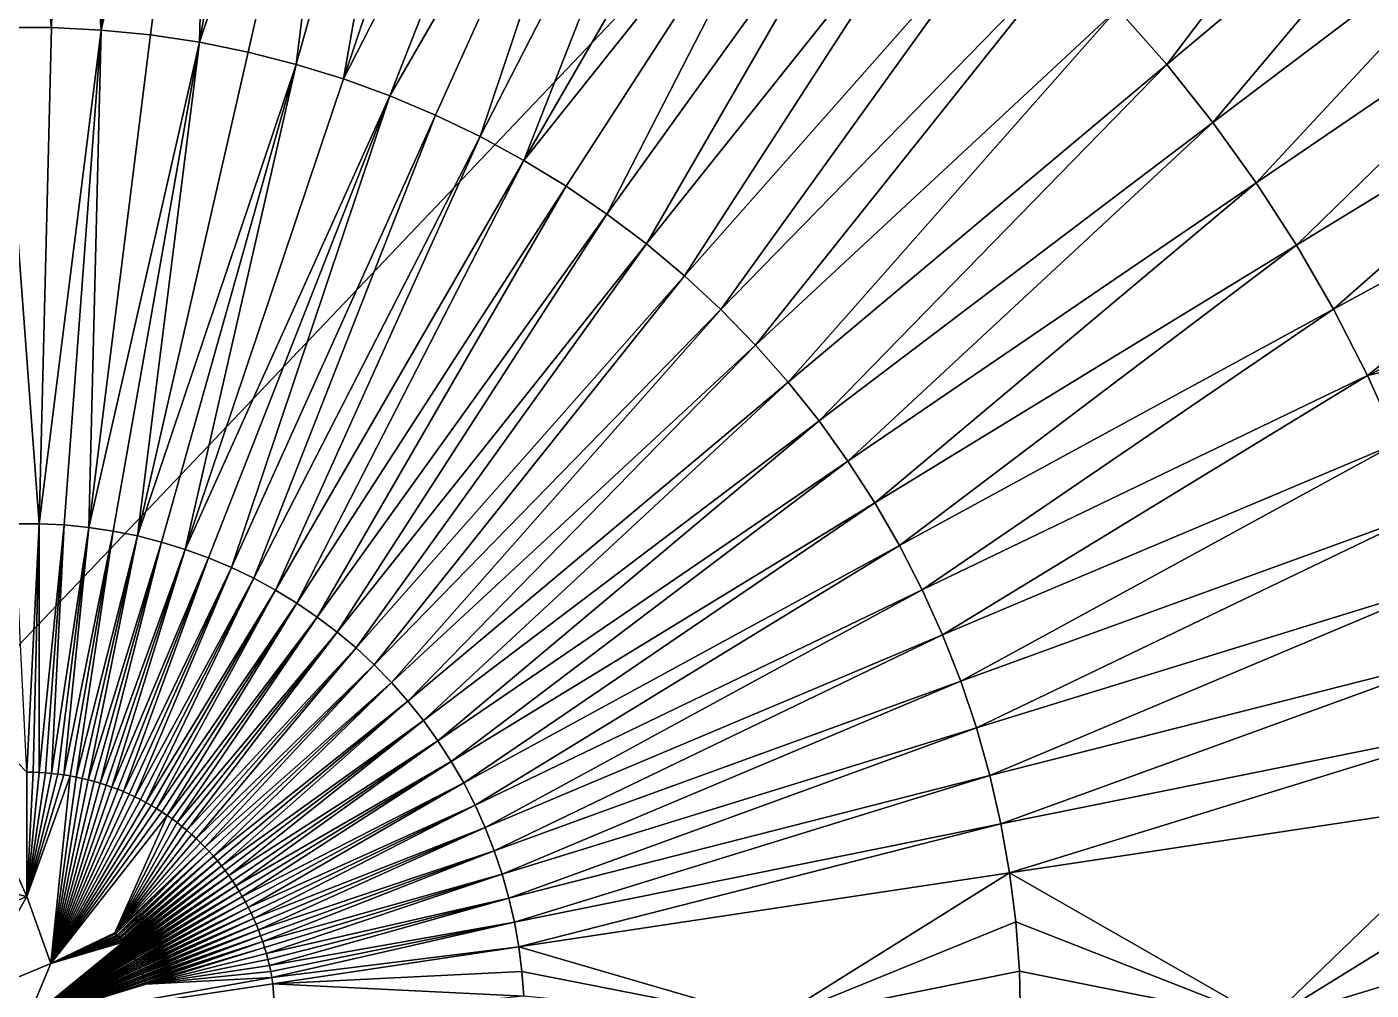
# Model space of a CAD drawing. Header units: millimetres. Extents: x -3250 to 8000, y -3250 to 3250.
# Drawn here: x 0 to 617, y 14 to 456 of the extents above; entities that cross this region are included whole.
import ezdxf

# ---------------------------------------------------------------- set-up
doc = ezdxf.new("R2010")
doc.units = ezdxf.units.MM
doc.header["$MEASUREMENT"] = 0
doc.layers.add('MESH_3D', color=2, linetype='CONTINUOUS')

msp = doc.modelspace()

# ---------------------------------------------------------------- linework, layer by layer
at = {"layer": 'MESH_3D'}
for points in [[(2150.48, 2436.79, 32500), (-3128.53, 880.23, 32500), (-2326.57, -2269.27, 32500)], [(2150.48, 2436.79, 32500), (-2326.57, -2269.27, 32500), (3105.61, 957.95, 32500)], [(3105.61, 957.95, 32500), (-2326.57, -2269.27, 32500), (-1962.36, -2590.68, 32500)], [(3105.61, 957.95, 32500), (-1962.36, -2590.68, 32500), (-1625, -2814.58, 32500)], [(3105.61, 957.95, 32500), (-1625, -2814.58, 32500), (-723.19, -3168.52, 32500)], [(3105.61, 957.95, 32500), (-723.19, -3168.52, 32500), (1410.12, -2928.15, 32500)], [(-17.01, 682.22, -1202.53), (17.01, 682.22, -1202.53), (11.36, 455.64, -1229.05)], [(-17.01, 682.22, -1202.53), (11.36, 455.64, -1229.05), (-11.36, 455.64, -1229.05)], [(17.01, 682.22, -1202.53), (34.06, 454.51, -1229.05), (11.36, 455.64, -1229.05)], [(17.01, 682.22, -1202.53), (51, 680.52, -1202.53), (34.06, 454.51, -1229.05)], [(51, 680.52, -1202.53), (84.86, 677.14, -1202.53), (34.06, 454.51, -1229.05)], [(84.86, 677.14, -1202.53), (56.67, 452.25, -1229.05), (34.06, 454.51, -1229.05)], [(84.86, 677.14, -1202.53), (79.15, 448.86, -1229.05), (56.67, 452.25, -1229.05)], [(84.86, 677.14, -1202.53), (118.5, 672.06, -1202.53), (79.15, 448.86, -1229.05)], [(118.5, 672.06, -1202.53), (151.86, 665.32, -1202.53), (79.15, 448.86, -1229.05)], [(151.86, 665.32, -1202.53), (101.42, 444.36, -1229.05), (79.15, 448.86, -1229.05)], [(151.86, 665.32, -1202.53), (123.45, 438.75, -1229.05), (101.42, 444.36, -1229.05)], [(151.86, 665.32, -1202.53), (184.83, 656.93, -1202.53), (123.45, 438.75, -1229.05)], [(184.83, 656.93, -1202.53), (145.16, 432.05, -1229.05), (123.45, 438.75, -1229.05)], [(184.83, 656.93, -1202.53), (217.35, 646.9, -1202.53), (145.16, 432.05, -1229.05)], [(217.35, 646.9, -1202.53), (249.32, 635.26, -1202.53), (145.16, 432.05, -1229.05)], [(249.32, 635.26, -1202.53), (166.52, 424.28, -1229.05), (145.16, 432.05, -1229.05)], [(249.32, 635.26, -1202.53), (280.68, 622.04, -1202.53), (166.52, 424.28, -1229.05)], [(280.68, 622.04, -1202.53), (187.46, 415.45, -1229.05), (166.52, 424.28, -1229.05)], [(280.68, 622.04, -1202.53), (207.93, 405.59, -1229.05), (187.46, 415.45, -1229.05)], [(280.68, 622.04, -1202.53), (311.33, 607.28, -1202.53), (207.93, 405.59, -1229.05)], [(311.33, 607.28, -1202.53), (227.89, 394.72, -1229.05), (207.93, 405.59, -1229.05)], [(311.33, 607.28, -1202.53), (341.22, 591, -1202.53), (227.89, 394.72, -1229.05)], [(641.4, 595.13, -1170.94), (522.77, 438.66, -1202.53), (500.26, 464.17, -1202.53)], [(641.4, 595.13, -1170.94), (670.26, 562.42, -1170.94), (522.77, 438.66, -1202.53)], [(341.22, 591, -1202.53), (370.25, 573.26, -1202.53), (227.89, 394.72, -1229.05)], [(370.25, 573.26, -1202.53), (247.29, 382.87, -1229.05), (227.89, 394.72, -1229.05)], [(370.25, 573.26, -1202.53), (266.06, 370.07, -1229.05), (247.29, 382.87, -1229.05)], [(370.25, 573.26, -1202.53), (398.37, 554.09, -1202.53), (266.06, 370.07, -1229.05)], [(670.26, 562.42, -1170.94), (543.99, 412.06, -1202.53), (522.77, 438.66, -1202.53)], [(670.26, 562.42, -1170.94), (697.47, 528.31, -1170.94), (543.99, 412.06, -1202.53)], [(398.37, 554.09, -1202.53), (284.18, 356.35, -1229.05), (266.06, 370.07, -1229.05)], [(398.37, 554.09, -1202.53), (425.49, 533.55, -1202.53), (284.18, 356.35, -1229.05)], [(425.49, 533.55, -1202.53), (301.59, 341.74, -1229.05), (284.18, 356.35, -1229.05)], [(425.49, 533.55, -1202.53), (451.56, 511.68, -1202.53), (301.59, 341.74, -1229.05)], [(697.47, 528.31, -1170.94), (563.85, 384.43, -1202.53), (543.99, 412.06, -1202.53)], [(697.47, 528.31, -1170.94), (722.93, 492.89, -1170.94), (563.85, 384.43, -1202.53)], [(451.56, 511.68, -1202.53), (318.25, 326.28, -1229.05), (301.59, 341.74, -1229.05)], [(451.56, 511.68, -1202.53), (476.5, 488.53, -1202.53), (318.25, 326.28, -1229.05)], [(476.5, 488.53, -1202.53), (334.12, 310.01, -1229.05), (318.25, 326.28, -1229.05)], [(476.5, 488.53, -1202.53), (500.26, 464.17, -1202.53), (334.12, 310.01, -1229.05)], [(722.93, 492.89, -1170.94), (582.31, 355.84, -1202.53), (563.85, 384.43, -1202.53)], [(722.93, 492.89, -1170.94), (746.6, 456.24, -1170.94), (582.31, 355.84, -1202.53)], [(500.26, 464.17, -1202.53), (349.15, 292.97, -1229.05), (334.12, 310.01, -1229.05)], [(500.26, 464.17, -1202.53), (522.77, 438.66, -1202.53), (349.15, 292.97, -1229.05)], [(746.6, 456.24, -1170.94), (599.33, 326.38, -1202.53), (582.31, 355.84, -1202.53)], [(746.6, 456.24, -1170.94), (768.42, 418.46, -1170.94), (599.33, 326.38, -1202.53)], [(-11.36, 455.64, -1229.05), (11.36, 455.64, -1229.05), (5.69, 228.06, -1244.78)], [(-11.36, 455.64, -1229.05), (5.69, 228.06, -1244.78), (-5.69, 228.06, -1244.78)], [(11.36, 455.64, -1229.05), (34.06, 454.51, -1229.05), (5.69, 228.06, -1244.78)], [(34.06, 454.51, -1229.05), (17.05, 227.5, -1244.78), (5.69, 228.06, -1244.78)], [(34.06, 454.51, -1229.05), (28.37, 226.36, -1244.78), (17.05, 227.5, -1244.78)], [(34.06, 454.51, -1229.05), (56.67, 452.25, -1229.05), (28.37, 226.36, -1244.78)], [(56.67, 452.25, -1229.05), (79.15, 448.86, -1229.05), (28.37, 226.36, -1244.78)], [(79.15, 448.86, -1229.05), (39.62, 224.67, -1244.78), (28.37, 226.36, -1244.78)], [(79.15, 448.86, -1229.05), (50.76, 222.42, -1244.78), (39.62, 224.67, -1244.78)], [(79.15, 448.86, -1229.05), (101.42, 444.36, -1229.05), (50.76, 222.42, -1244.78)], [(101.42, 444.36, -1229.05), (123.45, 438.75, -1229.05), (50.76, 222.42, -1244.78)], [(123.45, 438.75, -1229.05), (61.79, 219.61, -1244.78), (50.76, 222.42, -1244.78)], [(123.45, 438.75, -1229.05), (72.66, 216.26, -1244.78), (61.79, 219.61, -1244.78)], [(123.45, 438.75, -1229.05), (145.16, 432.05, -1229.05), (72.66, 216.26, -1244.78)], [(522.77, 438.66, -1202.53), (363.32, 275.21, -1229.05), (349.15, 292.97, -1229.05)], [(522.77, 438.66, -1202.53), (543.99, 412.06, -1202.53), (363.32, 275.21, -1229.05)], [(145.16, 432.05, -1229.05), (166.52, 424.28, -1229.05), (72.66, 216.26, -1244.78)], [(166.52, 424.28, -1229.05), (83.35, 212.37, -1244.78), (72.66, 216.26, -1244.78)], [(166.52, 424.28, -1229.05), (93.83, 207.95, -1244.78), (83.35, 212.37, -1244.78)], [(166.52, 424.28, -1229.05), (187.46, 415.45, -1229.05), (93.83, 207.95, -1244.78)], [(187.46, 415.45, -1229.05), (104.08, 203.01, -1244.78), (93.83, 207.95, -1244.78)], [(187.46, 415.45, -1229.05), (207.93, 405.59, -1229.05), (104.08, 203.01, -1244.78)], [(768.42, 418.46, -1170.94), (614.85, 296.1, -1202.53), (599.33, 326.38, -1202.53)], [(768.42, 418.46, -1170.94), (788.32, 379.63, -1170.94), (614.85, 296.1, -1202.53)], [(543.99, 412.06, -1202.53), (376.59, 256.75, -1229.05), (363.32, 275.21, -1229.05)], [(543.99, 412.06, -1202.53), (563.85, 384.43, -1202.53), (376.59, 256.75, -1229.05)], [(207.93, 405.59, -1229.05), (114.07, 197.57, -1244.78), (104.08, 203.01, -1244.78)], [(207.93, 405.59, -1229.05), (227.89, 394.72, -1229.05), (114.07, 197.57, -1244.78)], [(227.89, 394.72, -1229.05), (123.77, 191.64, -1244.78), (114.07, 197.57, -1244.78)], [(227.89, 394.72, -1229.05), (247.29, 382.87, -1229.05), (123.77, 191.64, -1244.78)], [(247.29, 382.87, -1229.05), (133.17, 185.23, -1244.78), (123.77, 191.64, -1244.78)], [(247.29, 382.87, -1229.05), (266.06, 370.07, -1229.05), (133.17, 185.23, -1244.78)], [(563.85, 384.43, -1202.53), (388.92, 237.66, -1229.05), (376.59, 256.75, -1229.05)], [(563.85, 384.43, -1202.53), (582.31, 355.84, -1202.53), (388.92, 237.66, -1229.05)], [(788.32, 379.63, -1170.94), (806.26, 339.87, -1170.94), (614.85, 296.1, -1202.53)], [(266.06, 370.07, -1229.05), (142.24, 178.36, -1244.78), (133.17, 185.23, -1244.78)], [(266.06, 370.07, -1229.05), (284.18, 356.35, -1229.05), (142.24, 178.36, -1244.78)], [(284.18, 356.35, -1229.05), (150.95, 171.05, -1244.78), (142.24, 178.36, -1244.78)], [(284.18, 356.35, -1229.05), (301.59, 341.74, -1229.05), (150.95, 171.05, -1244.78)], [(582.31, 355.84, -1202.53), (400.28, 217.98, -1229.05), (388.92, 237.66, -1229.05)], [(582.31, 355.84, -1202.53), (599.33, 326.38, -1202.53), (400.28, 217.98, -1229.05)], [(301.59, 341.74, -1229.05), (159.29, 163.31, -1244.78), (150.95, 171.05, -1244.78)], [(301.59, 341.74, -1229.05), (318.25, 326.28, -1229.05), (159.29, 163.31, -1244.78)], [(806.26, 339.87, -1170.94), (628.85, 265.08, -1202.53), (614.85, 296.1, -1202.53)], [(318.25, 326.28, -1229.05), (167.24, 155.17, -1244.78), (159.29, 163.31, -1244.78)], [(318.25, 326.28, -1229.05), (334.12, 310.01, -1229.05), (167.24, 155.17, -1244.78)], [(599.33, 326.38, -1202.53), (410.65, 197.76, -1229.05), (400.28, 217.98, -1229.05)], [(599.33, 326.38, -1202.53), (614.85, 296.1, -1202.53), (410.65, 197.76, -1229.05)], [(334.12, 310.01, -1229.05), (174.76, 146.64, -1244.78), (167.24, 155.17, -1244.78)], [(334.12, 310.01, -1229.05), (349.15, 292.97, -1229.05), (174.76, 146.64, -1244.78)], [(614.85, 296.1, -1202.53), (420, 177.04, -1229.05), (410.65, 197.76, -1229.05)], [(614.85, 296.1, -1202.53), (628.85, 265.08, -1202.53), (420, 177.04, -1229.05)], [(349.15, 292.97, -1229.05), (181.85, 137.75, -1244.78), (174.76, 146.64, -1244.78)], [(349.15, 292.97, -1229.05), (363.32, 275.21, -1229.05), (181.85, 137.75, -1244.78)], [(363.32, 275.21, -1229.05), (188.49, 128.51, -1244.78), (181.85, 137.75, -1244.78)], [(363.32, 275.21, -1229.05), (376.59, 256.75, -1229.05), (188.49, 128.51, -1244.78)], [(628.85, 265.08, -1202.53), (428.3, 155.89, -1229.05), (420, 177.04, -1229.05)], [(628.85, 265.08, -1202.53), (641.28, 233.41, -1202.53), (428.3, 155.89, -1229.05)], [(376.59, 256.75, -1229.05), (194.67, 118.96, -1244.78), (188.49, 128.51, -1244.78)], [(376.59, 256.75, -1229.05), (388.92, 237.66, -1229.05), (194.67, 118.96, -1244.78)], [(388.92, 237.66, -1229.05), (200.35, 109.11, -1244.78), (194.67, 118.96, -1244.78)], [(388.92, 237.66, -1229.05), (400.28, 217.98, -1229.05), (200.35, 109.11, -1244.78)], [(641.28, 233.41, -1202.53), (435.54, 134.35, -1229.05), (428.3, 155.89, -1229.05)], [(641.28, 233.41, -1202.53), (652.11, 201.15, -1202.53), (435.54, 134.35, -1229.05)], [(0, 114.1, -1248.7), (-5.69, 228.06, -1244.78), (5.69, 228.06, -1244.78)], [(0, 114.1, -1248.7), (5.69, 228.06, -1244.78), (2.84, 114.06, -1248.7)], [(2.84, 114.06, -1248.7), (5.69, 228.06, -1244.78), (5.69, 113.96, -1248.7)], [(5.69, 113.96, -1248.7), (5.69, 228.06, -1244.78), (17.05, 227.5, -1244.78)], [(5.69, 113.96, -1248.7), (17.05, 227.5, -1244.78), (8.53, 113.78, -1248.7)], [(8.53, 113.78, -1248.7), (17.05, 227.5, -1244.78), (11.36, 113.53, -1248.7)], [(11.36, 113.53, -1248.7), (17.05, 227.5, -1244.78), (28.37, 226.36, -1244.78)], [(11.36, 113.53, -1248.7), (28.37, 226.36, -1244.78), (14.19, 113.21, -1248.7)], [(14.19, 113.21, -1248.7), (28.37, 226.36, -1244.78), (17.01, 112.82, -1248.7)], [(17.01, 112.82, -1248.7), (28.37, 226.36, -1244.78), (39.62, 224.67, -1244.78)], [(17.01, 112.82, -1248.7), (39.62, 224.67, -1244.78), (19.81, 112.36, -1248.7)], [(19.81, 112.36, -1248.7), (39.62, 224.67, -1244.78), (22.61, 111.84, -1248.7)], [(22.61, 111.84, -1248.7), (39.62, 224.67, -1244.78), (50.76, 222.42, -1244.78)], [(22.61, 111.84, -1248.7), (50.76, 222.42, -1244.78), (25.39, 111.24, -1248.7)], [(25.39, 111.24, -1248.7), (50.76, 222.42, -1244.78), (28.15, 110.57, -1248.7)], [(28.15, 110.57, -1248.7), (50.76, 222.42, -1244.78), (61.79, 219.61, -1244.78)], [(28.15, 110.57, -1248.7), (61.79, 219.61, -1244.78), (30.9, 109.83, -1248.7)], [(30.9, 109.83, -1248.7), (61.79, 219.61, -1244.78), (33.63, 109.03, -1248.7)], [(33.63, 109.03, -1248.7), (61.79, 219.61, -1244.78), (72.66, 216.26, -1244.78)], [(33.63, 109.03, -1248.7), (72.66, 216.26, -1244.78), (36.34, 108.16, -1248.7)], [(36.34, 108.16, -1248.7), (72.66, 216.26, -1244.78), (39.02, 107.22, -1248.7)], [(39.02, 107.22, -1248.7), (72.66, 216.26, -1244.78), (83.35, 212.37, -1244.78)], [(400.28, 217.98, -1229.05), (205.54, 98.98, -1244.78), (200.35, 109.11, -1244.78)], [(400.28, 217.98, -1229.05), (410.65, 197.76, -1229.05), (205.54, 98.98, -1244.78)], [(39.02, 107.22, -1248.7), (83.35, 212.37, -1244.78), (41.68, 106.21, -1248.7)], [(41.68, 106.21, -1248.7), (83.35, 212.37, -1244.78), (44.32, 105.14, -1248.7)], [(44.32, 105.14, -1248.7), (83.35, 212.37, -1244.78), (93.83, 207.95, -1244.78)], [(44.32, 105.14, -1248.7), (93.83, 207.95, -1244.78), (46.93, 104, -1248.7)], [(46.93, 104, -1248.7), (93.83, 207.95, -1244.78), (49.51, 102.8, -1248.7)], [(49.51, 102.8, -1248.7), (93.83, 207.95, -1244.78), (104.08, 203.01, -1244.78)], [(49.51, 102.8, -1248.7), (104.08, 203.01, -1244.78), (52.05, 101.53, -1248.7)], [(52.05, 101.53, -1248.7), (104.08, 203.01, -1244.78), (54.57, 100.2, -1248.7)], [(54.57, 100.2, -1248.7), (104.08, 203.01, -1244.78), (114.07, 197.57, -1244.78)], [(54.57, 100.2, -1248.7), (114.07, 197.57, -1244.78), (57.05, 98.81, -1248.7)], [(57.05, 98.81, -1248.7), (114.07, 197.57, -1244.78), (59.49, 97.36, -1248.7)], [(59.49, 97.36, -1248.7), (114.07, 197.57, -1244.78), (123.77, 191.64, -1244.78)], [(410.65, 197.76, -1229.05), (210.22, 88.62, -1244.78), (205.54, 98.98, -1244.78)], [(410.65, 197.76, -1229.05), (420, 177.04, -1229.05), (210.22, 88.62, -1244.78)], [(652.11, 201.15, -1202.53), (441.69, 112.47, -1229.05), (435.54, 134.35, -1229.05)], [(652.11, 201.15, -1202.53), (661.33, 168.4, -1202.53), (441.69, 112.47, -1229.05)], [(59.49, 97.36, -1248.7), (123.77, 191.64, -1244.78), (61.9, 95.84, -1248.7)], [(61.9, 95.84, -1248.7), (123.77, 191.64, -1244.78), (64.27, 94.27, -1248.7)], [(64.27, 94.27, -1248.7), (123.77, 191.64, -1244.78), (133.17, 185.23, -1244.78)], [(64.27, 94.27, -1248.7), (133.17, 185.23, -1244.78), (66.6, 92.64, -1248.7)], [(66.6, 92.64, -1248.7), (133.17, 185.23, -1244.78), (68.89, 90.95, -1248.7)], [(68.89, 90.95, -1248.7), (133.17, 185.23, -1244.78), (142.24, 178.36, -1244.78)], [(68.89, 90.95, -1248.7), (142.24, 178.36, -1244.78), (71.14, 89.21, -1248.7)], [(71.14, 89.21, -1248.7), (142.24, 178.36, -1244.78), (73.34, 87.4, -1248.7)], [(73.34, 87.4, -1248.7), (142.24, 178.36, -1244.78), (150.95, 171.05, -1244.78)], [(420, 177.04, -1229.05), (214.38, 78.03, -1244.78), (210.22, 88.62, -1244.78)], [(420, 177.04, -1229.05), (428.3, 155.89, -1229.05), (214.38, 78.03, -1244.78)], [(73.34, 87.4, -1248.7), (150.95, 171.05, -1244.78), (75.5, 85.55, -1248.7)], [(75.5, 85.55, -1248.7), (150.95, 171.05, -1244.78), (77.61, 83.64, -1248.7)], [(77.61, 83.64, -1248.7), (150.95, 171.05, -1244.78), (159.29, 163.31, -1244.78)], [(661.33, 168.4, -1202.53), (446.75, 90.31, -1229.05), (441.69, 112.47, -1229.05)], [(661.33, 168.4, -1202.53), (668.9, 135.22, -1202.53), (446.75, 90.31, -1229.05)], [(0, 57.05, -1249.67), (-38.03, 65.88, -1249.42), (-48.4, 164.14, -1247.07)], [(0, 57.05, -1249.67), (-48.4, 164.14, -1247.07), (0, 114.1, -1248.7)], [(77.61, 83.64, -1248.7), (159.29, 163.31, -1244.78), (79.67, 81.68, -1248.7)], [(79.67, 81.68, -1248.7), (159.29, 163.31, -1244.78), (81.68, 79.67, -1248.7)], [(81.68, 79.67, -1248.7), (159.29, 163.31, -1244.78), (167.24, 155.17, -1244.78)], [(81.68, 79.67, -1248.7), (167.24, 155.17, -1244.78), (83.64, 77.61, -1248.7)], [(83.64, 77.61, -1248.7), (167.24, 155.17, -1244.78), (85.55, 75.5, -1248.7)], [(85.55, 75.5, -1248.7), (167.24, 155.17, -1244.78), (174.76, 146.64, -1244.78)], [(428.3, 155.89, -1229.05), (218, 67.24, -1244.78), (214.38, 78.03, -1244.78)], [(428.3, 155.89, -1229.05), (435.54, 134.35, -1229.05), (218, 67.24, -1244.78)], [(85.55, 75.5, -1248.7), (174.76, 146.64, -1244.78), (87.4, 73.34, -1248.7)], [(87.4, 73.34, -1248.7), (174.76, 146.64, -1244.78), (89.21, 71.14, -1248.7)], [(89.21, 71.14, -1248.7), (174.76, 146.64, -1244.78), (181.85, 137.75, -1244.78)], [(89.21, 71.14, -1248.7), (181.85, 137.75, -1244.78), (90.95, 68.89, -1248.7)], [(90.95, 68.89, -1248.7), (181.85, 137.75, -1244.78), (92.64, 66.6, -1248.7)], [(92.64, 66.6, -1248.7), (181.85, 137.75, -1244.78), (188.49, 128.51, -1244.78)], [(435.54, 134.35, -1229.05), (221.08, 56.29, -1244.78), (218, 67.24, -1244.78)], [(435.54, 134.35, -1229.05), (441.69, 112.47, -1229.05), (221.08, 56.29, -1244.78)], [(668.9, 135.22, -1202.53), (450.7, 67.93, -1229.05), (446.75, 90.31, -1229.05)], [(668.9, 135.22, -1202.53), (674.81, 101.71, -1202.53), (450.7, 67.93, -1229.05)], [(92.64, 66.6, -1248.7), (188.49, 128.51, -1244.78), (94.27, 64.27, -1248.7)], [(94.27, 64.27, -1248.7), (188.49, 128.51, -1244.78), (95.84, 61.9, -1248.7)], [(95.84, 61.9, -1248.7), (188.49, 128.51, -1244.78), (194.67, 118.96, -1244.78)], [(95.84, 61.9, -1248.7), (194.67, 118.96, -1244.78), (97.36, 59.49, -1248.7)], [(97.36, 59.49, -1248.7), (194.67, 118.96, -1244.78), (98.81, 57.05, -1248.7)], [(98.81, 57.05, -1248.7), (194.67, 118.96, -1244.78), (200.35, 109.11, -1244.78)], [(0, 57.05, -1249.67), (0, 114.1, -1248.7), (2.84, 114.06, -1248.7)], [(0, 57.05, -1249.67), (2.84, 114.06, -1248.7), (5.69, 113.96, -1248.7)], [(0, 57.05, -1249.67), (5.69, 113.96, -1248.7), (8.53, 113.78, -1248.7)], [(0, 57.05, -1249.67), (8.53, 113.78, -1248.7), (11.36, 113.53, -1248.7)], [(0, 57.05, -1249.67), (11.36, 113.53, -1248.7), (14.19, 113.21, -1248.7)], [(0, 57.05, -1249.67), (14.19, 113.21, -1248.7), (17.01, 112.82, -1248.7)], [(0, 57.05, -1249.67), (17.01, 112.82, -1248.7), (19.81, 112.36, -1248.7)], [(0, 57.05, -1249.67), (19.81, 112.36, -1248.7), (10.92, 26.36, -1249.92)], [(10.92, 26.36, -1249.92), (19.81, 112.36, -1248.7), (22.61, 111.84, -1248.7)], [(10.92, 26.36, -1249.92), (22.61, 111.84, -1248.7), (25.39, 111.24, -1248.7)], [(10.92, 26.36, -1249.92), (25.39, 111.24, -1248.7), (28.15, 110.57, -1248.7)], [(441.69, 112.47, -1229.05), (223.61, 45.2, -1244.78), (221.08, 56.29, -1244.78)], [(441.69, 112.47, -1229.05), (446.75, 90.31, -1229.05), (223.61, 45.2, -1244.78)], [(10.92, 26.36, -1249.92), (28.15, 110.57, -1248.7), (30.9, 109.83, -1248.7)], [(10.92, 26.36, -1249.92), (30.9, 109.83, -1248.7), (33.63, 109.03, -1248.7)], [(10.92, 26.36, -1249.92), (33.63, 109.03, -1248.7), (36.34, 108.16, -1248.7)], [(10.92, 26.36, -1249.92), (36.34, 108.16, -1248.7), (39.02, 107.22, -1248.7)], [(10.92, 26.36, -1249.92), (39.02, 107.22, -1248.7), (41.68, 106.21, -1248.7)], [(10.92, 26.36, -1249.92), (41.68, 106.21, -1248.7), (44.32, 105.14, -1248.7)], [(10.92, 26.36, -1249.92), (44.32, 105.14, -1248.7), (46.93, 104, -1248.7)], [(98.81, 57.05, -1248.7), (200.35, 109.11, -1244.78), (100.2, 54.57, -1248.7)], [(100.2, 54.57, -1248.7), (200.35, 109.11, -1244.78), (101.53, 52.05, -1248.7)], [(101.53, 52.05, -1248.7), (200.35, 109.11, -1244.78), (205.54, 98.98, -1244.78)], [(10.92, 26.36, -1249.92), (46.93, 104, -1248.7), (49.51, 102.8, -1248.7)], [(10.92, 26.36, -1249.92), (49.51, 102.8, -1248.7), (52.05, 101.53, -1248.7)], [(10.92, 26.36, -1249.92), (52.05, 101.53, -1248.7), (54.57, 100.2, -1248.7)], [(10.92, 26.36, -1249.92), (54.57, 100.2, -1248.7), (57.05, 98.81, -1248.7)], [(10.92, 26.36, -1249.92), (57.05, 98.81, -1248.7), (59.49, 97.36, -1248.7)], [(101.53, 52.05, -1248.7), (205.54, 98.98, -1244.78), (102.8, 49.51, -1248.7)], [(102.8, 49.51, -1248.7), (205.54, 98.98, -1244.78), (104, 46.93, -1248.7)], [(104, 46.93, -1248.7), (205.54, 98.98, -1244.78), (210.22, 88.62, -1244.78)], [(674.81, 101.71, -1202.53), (569.27, 0, -1217.16), (450.7, 67.93, -1229.05)], [(674.81, 101.71, -1202.53), (679.04, 67.95, -1202.53), (569.27, 0, -1217.16)], [(10.92, 26.36, -1249.92), (59.49, 97.36, -1248.7), (61.9, 95.84, -1248.7)], [(10.92, 26.36, -1249.92), (61.9, 95.84, -1248.7), (64.27, 94.27, -1248.7)], [(10.92, 26.36, -1249.92), (64.27, 94.27, -1248.7), (40.34, 40.34, -1249.67)], [(40.34, 40.34, -1249.67), (64.27, 94.27, -1248.7), (66.6, 92.64, -1248.7)], [(40.34, 40.34, -1249.67), (66.6, 92.64, -1248.7), (68.89, 90.95, -1248.7)], [(40.34, 40.34, -1249.67), (68.89, 90.95, -1248.7), (71.14, 89.21, -1248.7)], [(40.34, 40.34, -1249.67), (71.14, 89.21, -1248.7), (73.34, 87.4, -1248.7)], [(40.34, 40.34, -1249.67), (73.34, 87.4, -1248.7), (75.5, 85.55, -1248.7)], [(104, 46.93, -1248.7), (210.22, 88.62, -1244.78), (105.14, 44.32, -1248.7)], [(105.14, 44.32, -1248.7), (210.22, 88.62, -1244.78), (106.21, 41.68, -1248.7)], [(106.21, 41.68, -1248.7), (210.22, 88.62, -1244.78), (214.38, 78.03, -1244.78)], [(446.75, 90.31, -1229.05), (225.59, 34, -1244.78), (223.61, 45.2, -1244.78)], [(446.75, 90.31, -1229.05), (450.7, 67.93, -1229.05), (225.59, 34, -1244.78)], [(40.34, 40.34, -1249.67), (75.5, 85.55, -1248.7), (77.61, 83.64, -1248.7)], [(40.34, 40.34, -1249.67), (77.61, 83.64, -1248.7), (79.67, 81.68, -1248.7)], [(40.34, 40.34, -1249.67), (79.67, 81.68, -1248.7), (81.68, 79.67, -1248.7)], [(40.34, 40.34, -1249.67), (81.68, 79.67, -1248.7), (40.84, 39.84, -1249.67)], [(40.84, 39.84, -1249.67), (81.68, 79.67, -1248.7), (41.34, 39.32, -1249.67)], [(41.34, 39.32, -1249.67), (81.68, 79.67, -1248.7), (83.64, 77.61, -1248.7)], [(41.34, 39.32, -1249.67), (83.64, 77.61, -1248.7), (41.82, 38.81, -1249.67)], [(41.82, 38.81, -1249.67), (83.64, 77.61, -1248.7), (42.3, 38.28, -1249.67)], [(42.3, 38.28, -1249.67), (83.64, 77.61, -1248.7), (85.55, 75.5, -1248.7)], [(42.3, 38.28, -1249.67), (85.55, 75.5, -1248.7), (42.78, 37.75, -1249.67)], [(42.78, 37.75, -1249.67), (85.55, 75.5, -1248.7), (43.24, 37.21, -1249.67)], [(43.24, 37.21, -1249.67), (85.55, 75.5, -1248.7), (87.4, 73.34, -1248.7)], [(106.21, 41.68, -1248.7), (214.38, 78.03, -1244.78), (107.22, 39.02, -1248.7)], [(107.22, 39.02, -1248.7), (214.38, 78.03, -1244.78), (108.16, 36.34, -1248.7)], [(108.16, 36.34, -1248.7), (214.38, 78.03, -1244.78), (218, 67.24, -1244.78)], [(43.24, 37.21, -1249.67), (87.4, 73.34, -1248.7), (43.7, 36.67, -1249.67)], [(43.7, 36.67, -1249.67), (87.4, 73.34, -1248.7), (44.16, 36.12, -1249.67)], [(44.16, 36.12, -1249.67), (87.4, 73.34, -1248.7), (89.21, 71.14, -1248.7)], [(44.16, 36.12, -1249.67), (89.21, 71.14, -1248.7), (44.61, 35.57, -1249.67)], [(44.61, 35.57, -1249.67), (89.21, 71.14, -1248.7), (45.05, 35.01, -1249.67)], [(45.05, 35.01, -1249.67), (89.21, 71.14, -1248.7), (90.95, 68.89, -1248.7)], [(45.05, 35.01, -1249.67), (90.95, 68.89, -1248.7), (45.48, 34.45, -1249.67)], [(45.48, 34.45, -1249.67), (90.95, 68.89, -1248.7), (45.9, 33.88, -1249.67)], [(45.9, 33.88, -1249.67), (90.95, 68.89, -1248.7), (92.64, 66.6, -1248.7)], [(450.7, 67.93, -1229.05), (342.05, 0, -1238.24), (225.59, 34, -1244.78)], [(450.7, 67.93, -1229.05), (453.52, 45.38, -1229.05), (342.05, 0, -1238.24)], [(450.7, 67.93, -1229.05), (569.27, 0, -1217.16), (453.52, 45.38, -1229.05)], [(679.04, 67.95, -1202.53), (681.58, 34.02, -1202.53), (569.27, 0, -1217.16)], [(0, 57.05, -1249.67), (-40.34, 40.34, -1249.67), (-38.03, 65.88, -1249.42)], [(45.9, 33.88, -1249.67), (92.64, 66.6, -1248.7), (46.32, 33.3, -1249.67)], [(46.32, 33.3, -1249.67), (92.64, 66.6, -1248.7), (46.73, 32.72, -1249.67)], [(46.73, 32.72, -1249.67), (92.64, 66.6, -1248.7), (94.27, 64.27, -1248.7)], [(46.73, 32.72, -1249.67), (94.27, 64.27, -1248.7), (47.14, 32.14, -1249.67)], [(47.14, 32.14, -1249.67), (94.27, 64.27, -1248.7), (47.54, 31.55, -1249.67)], [(47.54, 31.55, -1249.67), (94.27, 64.27, -1248.7), (95.84, 61.9, -1248.7)], [(47.54, 31.55, -1249.67), (95.84, 61.9, -1248.7), (47.93, 30.95, -1249.67)], [(47.93, 30.95, -1249.67), (95.84, 61.9, -1248.7), (48.31, 30.35, -1249.67)], [(48.31, 30.35, -1249.67), (95.84, 61.9, -1248.7), (97.36, 59.49, -1248.7)], [(108.16, 36.34, -1248.7), (218, 67.24, -1244.78), (109.03, 33.63, -1248.7)], [(109.03, 33.63, -1248.7), (218, 67.24, -1244.78), (109.83, 30.9, -1248.7)], [(109.83, 30.9, -1248.7), (218, 67.24, -1244.78), (221.08, 56.29, -1244.78)], [(-26.36, 10.92, -1249.92), (-40.34, 40.34, -1249.67), (0, 57.05, -1249.67)], [(-26.36, 10.92, -1249.92), (0, 57.05, -1249.67), (10.92, 26.36, -1249.92)], [(48.31, 30.35, -1249.67), (97.36, 59.49, -1248.7), (48.68, 29.75, -1249.67)], [(48.68, 29.75, -1249.67), (97.36, 59.49, -1248.7), (49.05, 29.14, -1249.67)], [(49.05, 29.14, -1249.67), (97.36, 59.49, -1248.7), (98.81, 57.05, -1248.7)], [(49.05, 29.14, -1249.67), (98.81, 57.05, -1248.7), (49.41, 28.53, -1249.67)], [(49.41, 28.53, -1249.67), (98.81, 57.05, -1248.7), (49.76, 27.91, -1249.67)], [(49.76, 27.91, -1249.67), (98.81, 57.05, -1248.7), (100.2, 54.57, -1248.7)], [(109.83, 30.9, -1248.7), (221.08, 56.29, -1244.78), (110.57, 28.15, -1248.7)], [(110.57, 28.15, -1248.7), (221.08, 56.29, -1244.78), (111.24, 25.39, -1248.7)], [(111.24, 25.39, -1248.7), (221.08, 56.29, -1244.78), (223.61, 45.2, -1244.78)], [(49.76, 27.91, -1249.67), (100.2, 54.57, -1248.7), (50.1, 27.29, -1249.67)], [(50.1, 27.29, -1249.67), (100.2, 54.57, -1248.7), (50.44, 26.66, -1249.67)], [(50.44, 26.66, -1249.67), (100.2, 54.57, -1248.7), (101.53, 52.05, -1248.7)], [(50.44, 26.66, -1249.67), (101.53, 52.05, -1248.7), (50.77, 26.03, -1249.67)], [(50.77, 26.03, -1249.67), (101.53, 52.05, -1248.7), (51.09, 25.39, -1249.67)], [(51.09, 25.39, -1249.67), (101.53, 52.05, -1248.7), (102.8, 49.51, -1248.7)], [(51.09, 25.39, -1249.67), (102.8, 49.51, -1248.7), (51.4, 24.75, -1249.67)], [(51.4, 24.75, -1249.67), (102.8, 49.51, -1248.7), (51.71, 24.11, -1249.67)], [(51.71, 24.11, -1249.67), (102.8, 49.51, -1248.7), (104, 46.93, -1248.7)], [(51.71, 24.11, -1249.67), (104, 46.93, -1248.7), (52, 23.46, -1249.67)], [(52, 23.46, -1249.67), (104, 46.93, -1248.7), (52.29, 22.81, -1249.67)], [(52.29, 22.81, -1249.67), (104, 46.93, -1248.7), (105.14, 44.32, -1248.7)], [(52.29, 22.81, -1249.67), (105.14, 44.32, -1248.7), (52.57, 22.16, -1249.67)], [(52.57, 22.16, -1249.67), (105.14, 44.32, -1248.7), (52.84, 21.5, -1249.67)], [(52.84, 21.5, -1249.67), (105.14, 44.32, -1248.7), (106.21, 41.68, -1248.7)], [(111.24, 25.39, -1248.7), (223.61, 45.2, -1244.78), (111.84, 22.61, -1248.7)], [(111.84, 22.61, -1248.7), (223.61, 45.2, -1244.78), (112.36, 19.81, -1248.7)], [(112.36, 19.81, -1248.7), (223.61, 45.2, -1244.78), (225.59, 34, -1244.78)], [(453.52, 45.38, -1229.05), (455.22, 22.72, -1229.05), (342.05, 0, -1238.24)], [(453.52, 45.38, -1229.05), (569.27, 0, -1217.16), (455.22, 22.72, -1229.05)], [(10.92, 26.36, -1249.92), (40.34, 40.34, -1249.67), (40.84, 39.84, -1249.67)], [(10.92, 26.36, -1249.92), (40.84, 39.84, -1249.67), (41.34, 39.32, -1249.67)], [(10.92, 26.36, -1249.92), (41.34, 39.32, -1249.67), (41.82, 38.81, -1249.67)], [(10.92, 26.36, -1249.92), (41.82, 38.81, -1249.67), (42.3, 38.28, -1249.67)], [(10.92, 26.36, -1249.92), (42.3, 38.28, -1249.67), (42.78, 37.75, -1249.67)], [(10.92, 26.36, -1249.92), (42.78, 37.75, -1249.67), (43.24, 37.21, -1249.67)], [(10.92, 26.36, -1249.92), (43.24, 37.21, -1249.67), (43.7, 36.67, -1249.67)], [(52.84, 21.5, -1249.67), (106.21, 41.68, -1248.7), (53.11, 20.84, -1249.67)], [(53.11, 20.84, -1249.67), (106.21, 41.68, -1248.7), (53.36, 20.18, -1249.67)], [(53.36, 20.18, -1249.67), (106.21, 41.68, -1248.7), (107.22, 39.02, -1248.7)], [(53.36, 20.18, -1249.67), (107.22, 39.02, -1248.7), (53.61, 19.51, -1249.67)], [(53.61, 19.51, -1249.67), (107.22, 39.02, -1248.7), (53.85, 18.84, -1249.67)], [(53.85, 18.84, -1249.67), (107.22, 39.02, -1248.7), (108.16, 36.34, -1248.7)], [(10.92, 26.36, -1249.92), (44.16, 36.12, -1249.67), (0, 0, -1250)], [(44.16, 36.12, -1249.67), (44.61, 35.57, -1249.67), (0, 0, -1250)], [(44.61, 35.57, -1249.67), (45.05, 35.01, -1249.67), (0, 0, -1250)], [(45.05, 35.01, -1249.67), (45.48, 34.45, -1249.67), (0, 0, -1250)], [(45.48, 34.45, -1249.67), (45.9, 33.88, -1249.67), (0, 0, -1250)], [(45.9, 33.88, -1249.67), (46.32, 33.3, -1249.67), (0, 0, -1250)], [(46.32, 33.3, -1249.67), (46.73, 32.72, -1249.67), (0, 0, -1250)], [(46.73, 32.72, -1249.67), (47.14, 32.14, -1249.67), (0, 0, -1250)], [(47.14, 32.14, -1249.67), (47.54, 31.55, -1249.67), (0, 0, -1250)], [(47.54, 31.55, -1249.67), (47.93, 30.95, -1249.67), (0, 0, -1250)], [(47.93, 30.95, -1249.67), (48.31, 30.35, -1249.67), (0, 0, -1250)], [(10.92, 26.36, -1249.92), (43.7, 36.67, -1249.67), (44.16, 36.12, -1249.67)], [(53.85, 18.84, -1249.67), (108.16, 36.34, -1248.7), (54.08, 18.17, -1249.67)], [(54.08, 18.17, -1249.67), (108.16, 36.34, -1248.7), (54.3, 17.49, -1249.67)], [(54.3, 17.49, -1249.67), (108.16, 36.34, -1248.7), (109.03, 33.63, -1248.7)], [(54.3, 17.49, -1249.67), (109.03, 33.63, -1248.7), (54.52, 16.82, -1249.67)], [(54.52, 16.82, -1249.67), (109.03, 33.63, -1248.7), (109.83, 30.9, -1248.7)], [(54.52, 16.82, -1249.67), (109.83, 30.9, -1248.7), (110.57, 28.15, -1248.7)], [(112.36, 19.81, -1248.7), (225.59, 34, -1244.78), (112.82, 17.01, -1248.7)], [(112.82, 17.01, -1248.7), (225.59, 34, -1244.78), (227, 22.71, -1244.78)], [(225.59, 34, -1244.78), (342.05, 0, -1238.24), (227, 22.71, -1244.78)], [(681.58, 34.02, -1202.53), (682.43, 0, -1202.53), (569.27, 0, -1217.16)], [(-26.36, 10.92, -1249.92), (10.92, 26.36, -1249.92), (0, 0, -1250)], [(48.31, 30.35, -1249.67), (48.68, 29.75, -1249.67), (0, 0, -1250)], [(48.68, 29.75, -1249.67), (49.05, 29.14, -1249.67), (0, 0, -1250)], [(49.05, 29.14, -1249.67), (49.41, 28.53, -1249.67), (0, 0, -1250)], [(49.41, 28.53, -1249.67), (49.76, 27.91, -1249.67), (0, 0, -1250)], [(49.76, 27.91, -1249.67), (50.1, 27.29, -1249.67), (0, 0, -1250)], [(50.1, 27.29, -1249.67), (50.44, 26.66, -1249.67), (0, 0, -1250)], [(50.44, 26.66, -1249.67), (50.77, 26.03, -1249.67), (0, 0, -1250)], [(50.77, 26.03, -1249.67), (51.09, 25.39, -1249.67), (0, 0, -1250)], [(51.09, 25.39, -1249.67), (51.4, 24.75, -1249.67), (0, 0, -1250)], [(51.4, 24.75, -1249.67), (51.71, 24.11, -1249.67), (0, 0, -1250)], [(54.52, 16.82, -1249.67), (110.57, 28.15, -1248.7), (111.24, 25.39, -1248.7)], [(54.52, 16.82, -1249.67), (111.24, 25.39, -1248.7), (111.84, 22.61, -1248.7)], [(51.71, 24.11, -1249.67), (52, 23.46, -1249.67), (0, 0, -1250)], [(52, 23.46, -1249.67), (52.29, 22.81, -1249.67), (0, 0, -1250)], [(52.29, 22.81, -1249.67), (52.57, 22.16, -1249.67), (0, 0, -1250)], [(52.57, 22.16, -1249.67), (52.84, 21.5, -1249.67), (0, 0, -1250)], [(52.84, 21.5, -1249.67), (53.11, 20.84, -1249.67), (0, 0, -1250)], [(53.11, 20.84, -1249.67), (53.36, 20.18, -1249.67), (0, 0, -1250)], [(53.36, 20.18, -1249.67), (53.61, 19.51, -1249.67), (0, 0, -1250)], [(112.36, 19.81, -1248.7), (112.82, 17.01, -1248.7), (0, 0, -1250)], [(54.52, 16.82, -1249.67), (112.36, 19.81, -1248.7), (0, 0, -1250)], [(53.61, 19.51, -1249.67), (53.85, 18.84, -1249.67), (0, 0, -1250)], [(53.85, 18.84, -1249.67), (54.08, 18.17, -1249.67), (0, 0, -1250)], [(54.52, 16.82, -1249.67), (111.84, 22.61, -1248.7), (112.36, 19.81, -1248.7)], [(112.82, 17.01, -1248.7), (227, 22.71, -1244.78), (227.85, 11.37, -1244.78)], [(227, 22.71, -1244.78), (342.05, 0, -1238.24), (227.85, 11.37, -1244.78)], [(455.22, 22.72, -1229.05), (455.79, 0, -1229.05), (342.05, 0, -1238.24)], [(455.22, 22.72, -1229.05), (569.27, 0, -1217.16), (455.79, 0, -1229.05)], [(54.08, 18.17, -1249.67), (54.3, 17.49, -1249.67), (0, 0, -1250)], [(54.3, 17.49, -1249.67), (54.52, 16.82, -1249.67), (0, 0, -1250)], [(112.82, 17.01, -1248.7), (114.1, 0, -1248.7), (0, 0, -1250)], [(112.82, 17.01, -1248.7), (227.85, 11.37, -1244.78), (114.1, 0, -1248.7)]]:
    msp.add_3dface(points, dxfattribs=at)

doc.saveas('drawing.dxf')
